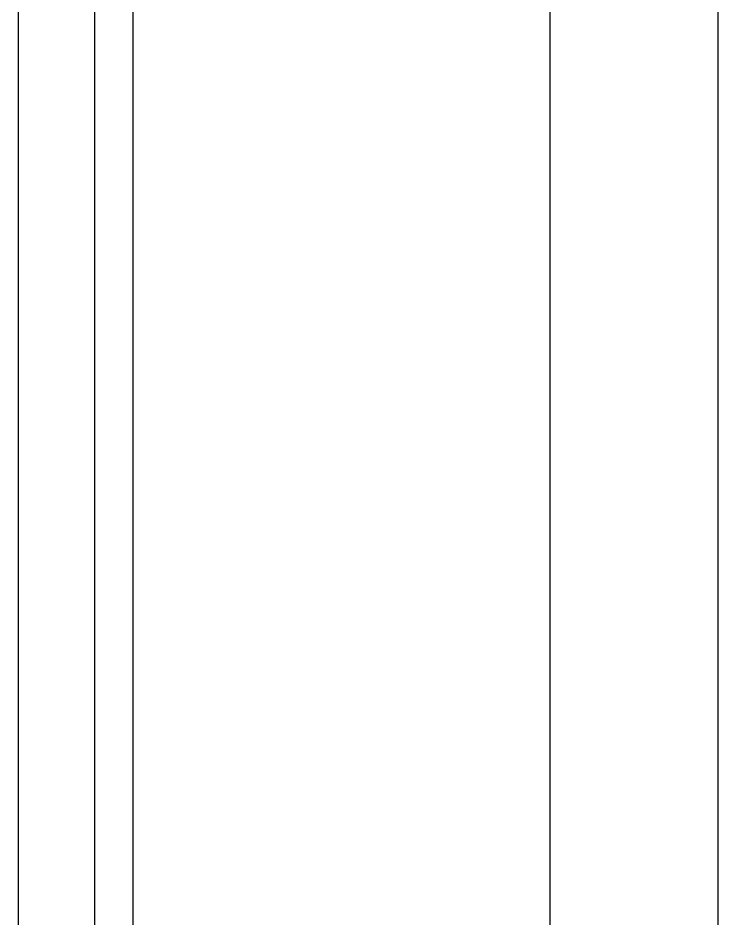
# Model space of a CAD drawing. Header units: millimetres. Extents: x 863 to 5283, y 810 to 2397.
# Drawn here: x 1717.11 to 1726.26, y 1448.65 to 1460.41 of the extents above; entities that cross this region are included whole.
import ezdxf

# ---------------------------------------------------------------- set-up
doc = ezdxf.new("R2010")
doc.units = ezdxf.units.MM
for name, color, linetype in [('Meble', 42, 'Continuous'), ('Płytki', 254, 'Continuous'), ('Wbudowane', 175, 'Continuous'), ('Ściany', 7, 'Continuous')]:
    doc.layers.add(name, color=color, linetype=linetype)

# ---------------------------------------------------------------- blocks, each defined once
blk = doc.blocks.new('Z$W@#17807')
blk.add_line((0, 257.2), (0, 0))
blk = doc.blocks.new('Z$W@#11585')
blk.add_line((0, 134.2), (0, 0))
blk = doc.blocks.new('Z$W@#14502')
for p, q in [((5.45, 158.952), (5.45, 121.924)), ((7.65, 121.924), (7.65, 158.952))]:
    blk.add_line(p, q)

msp = doc.modelspace()

# ---------------------------------------------------------------- linework, layer by layer
at = {"layer": 'Płytki'}
msp.add_line((1718.11, 1498.882), (1718.11, 1243.182), dxfattribs=at)

# ---------------------------------------------------------------- block references
at = {"layer": 'Meble'}
msp.add_blockref('Z$W@#11585', (1718.61, 1363.682), dxfattribs=at)
at = {"layer": 'Wbudowane'}
msp.add_blockref('Z$W@#14502', (1718.61, 1304.079), dxfattribs=at)
at = {"layer": 'Ściany'}
msp.add_blockref('Z$W@#17807', (1717.11, 1242.182), dxfattribs=at)

doc.saveas('drawing.dxf')
